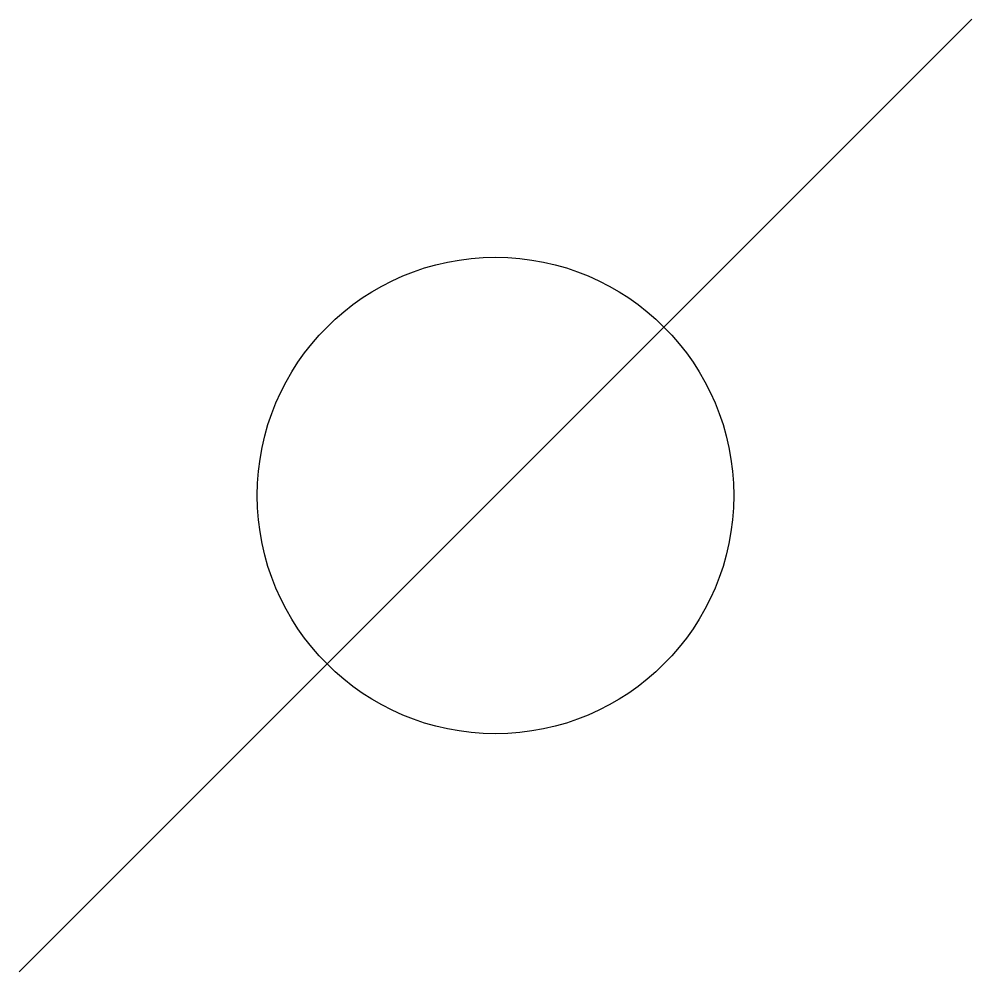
# Model space of a CAD drawing. Extents: x 0 to 100, y 0 to 100.
import ezdxf

# ---------------------------------------------------------------- set-up
doc = ezdxf.new("R2010")
doc.units = 0

msp = doc.modelspace()

# ---------------------------------------------------------------- linework, layer by layer
at = {"layer": 'RECOVERY_LAYER'}
msp.add_line((0, 0), (100, 100), dxfattribs=at)
msp.add_circle((50, 50), 25, dxfattribs=at)

doc.saveas('drawing.dxf')
